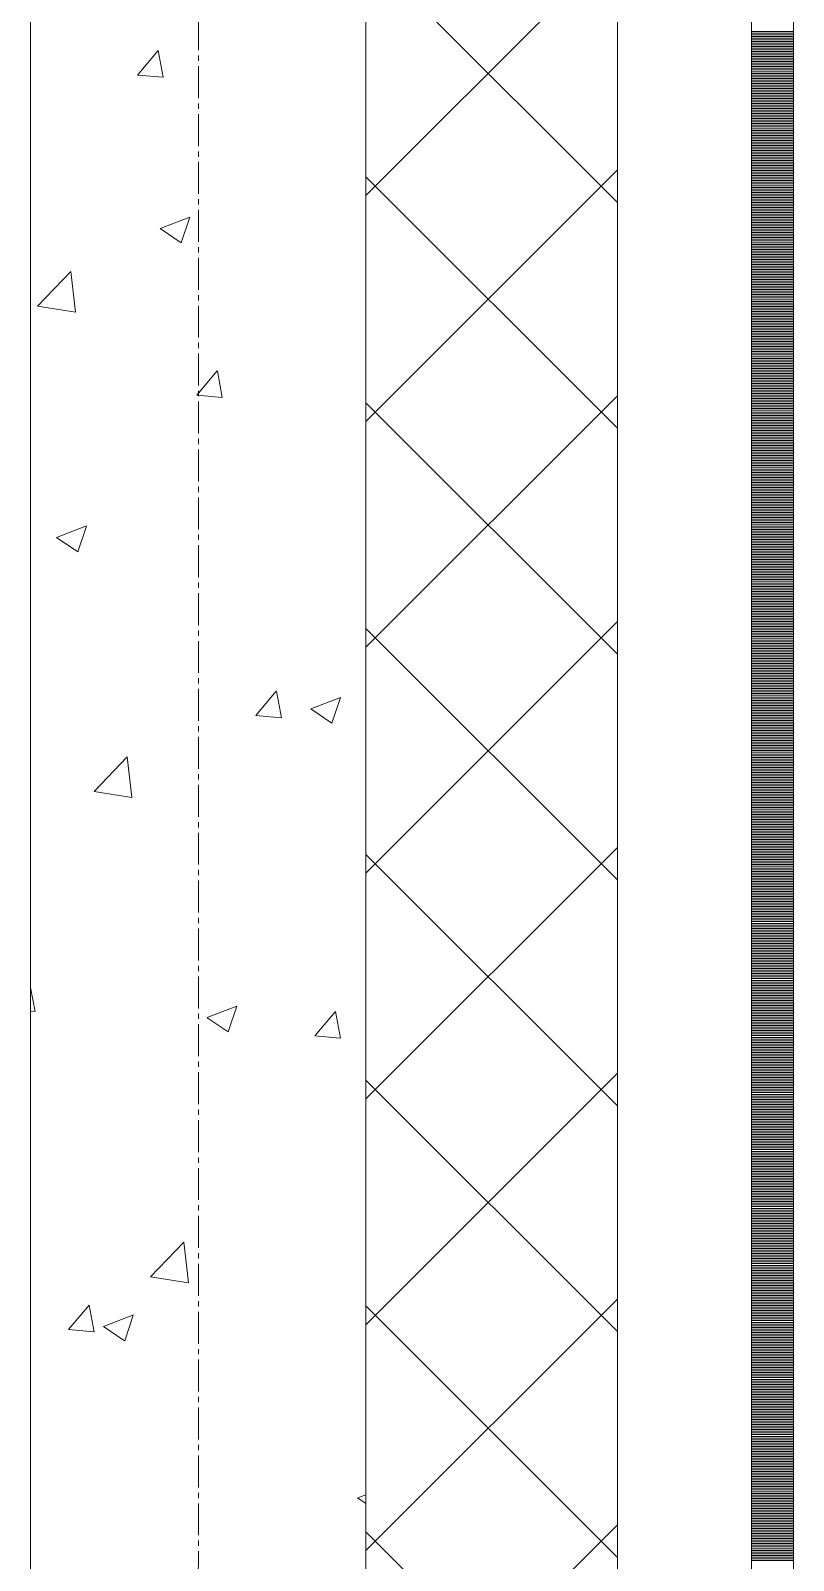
# Model space of a CAD drawing. Header units: millimetres. Extents: x -231292 to 573618, y -153144 to 564035.
# Drawn here: x 28883 to 29338, y -103895 to -102983 of the extents above; entities that cross this region are included whole.
import ezdxf

# ---------------------------------------------------------------- set-up
doc = ezdxf.new("R2010")
doc.units = ezdxf.units.MM
doc.linetypes.add('CENTER2', pattern=[28.575, 19.05, -3.175, 3.175, -3.175])
doc.layers.get('0').update_dxf_attribs({"color": 250})
for name, color, linetype, lineweight in [('АР_Стены ПЕНОблок', 250, 'Continuous', 20), ('АР_Тонкая', 250, 'Continuous', 5), ('АР_Утеплитель', 250, 'Continuous', 0), ('АР_Штриховка', 250, 'Continuous', 0), ('РД_Оси_100', 250, 'Continuous', 0)]:
    doc.layers.add(name, color=color, linetype=linetype, lineweight=lineweight)

# ---------------------------------------------------------------- blocks, each defined once
blk = doc.blocks.new('оси_рен')
at = {"layer": 'РД_Оси_100', "color": 251, "linetype": 'CENTER2', "true_color": 0x636466}
blk.add_line((1215752.916, 135558.25), (1215752.916, 223268.25), dxfattribs=at)

msp = doc.modelspace()

# ---------------------------------------------------------------- linework, layer by layer
at = {"layer": 'АР_Стены ПЕНОблок', "color": 18, "linetype": 'Continuous', "lineweight": 20, "true_color": 0x000000}
for p, q in [((28883.458, -100645.283), (28883.458, -110845.283)), ((29083.458, -110845.283), (29083.458, -100645.283))]:
    msp.add_line(p, q, dxfattribs=at)
at = {"layer": 'АР_Тонкая', "color": 18, "linetype": 'Continuous', "lineweight": 5, "true_color": 0x000000}
for p, q in [((29233.458, -100645.283), (29233.458, -110845.283)), ((29313.458, -110845.283), (29313.458, -100645.283)), ((29313.458, -100645.283), (29313.458, -110845.283)), ((29338.458, -110845.283), (29338.458, -100645.283))]:
    msp.add_line(p, q, dxfattribs=at)
at = {"layer": 'АР_Утеплитель', "color": 18, "linetype": 'Continuous', "lineweight": 0, "true_color": 0x000000}
for p, q in [((29083.458, -100645.283), (29083.458, -110845.283)), ((29233.458, -110845.283), (29233.458, -100645.283))]:
    msp.add_line(p, q, dxfattribs=at)
at = {"layer": 'АР_Штриховка', "color": 18, "linetype": 'Continuous', "lineweight": 0, "true_color": 0x000000}
for p, q in [((29083.458, -103081.169), (29233.458, -102931.169)), ((29233.458, -103085.312), (29083.458, -102935.312)), ((29313.458, -102983.283), (29338.458, -102983.283)), ((29313.458, -102984.283), (29338.458, -102984.283)), ((29313.458, -102985.283), (29338.458, -102985.283)), ((29313.458, -102986.283), (29338.458, -102986.283)), ((29313.458, -102987.283), (29338.458, -102987.283)), ((29313.458, -102988.283), (29338.458, -102988.283)), ((29313.458, -102989.283), (29338.458, -102989.283)), ((29313.458, -102990.283), (29338.458, -102990.283)), ((29313.458, -102991.283), (29338.458, -102991.283)), ((29313.458, -102992.283), (29338.458, -102992.283)), ((29313.458, -102993.283), (29338.458, -102993.283)), ((28947.294, -103009.27), (28959.539, -102994.677)), ((28962.56, -103010.584), (28959.623, -102994.663)), ((29313.458, -102994.283), (29338.458, -102994.283)), ((29313.458, -102995.283), (29338.458, -102995.283)), ((29313.458, -102996.283), (29338.458, -102996.283)), ((29313.458, -102997.283), (29338.458, -102997.283)), ((29313.458, -102998.283), (29338.458, -102998.283)), ((29313.458, -102999.283), (29338.458, -102999.283)), ((29313.458, -103000.283), (29338.458, -103000.283)), ((29313.458, -103001.283), (29338.458, -103001.283)), ((29313.458, -103002.283), (29338.458, -103002.283)), ((28947.294, -103009.271), (28962.476, -103010.6)), ((29313.458, -103003.283), (29338.458, -103003.283)), ((29313.458, -103004.283), (29338.458, -103004.283)), ((29313.458, -103005.283), (29338.458, -103005.283)), ((29313.458, -103006.283), (29338.458, -103006.283)), ((29313.458, -103007.283), (29338.458, -103007.283)), ((29313.458, -103008.283), (29338.458, -103008.283)), ((29313.458, -103009.283), (29338.458, -103009.283)), ((29313.458, -103010.283), (29338.458, -103010.283)), ((29313.458, -103011.283), (29338.458, -103011.283)), ((29313.458, -103012.283), (29338.458, -103012.283)), ((29313.458, -103013.283), (29338.458, -103013.283)), ((29313.458, -103014.283), (29338.458, -103014.283)), ((29313.458, -103015.283), (29338.458, -103015.283)), ((29313.458, -103016.283), (29338.458, -103016.283)), ((29313.458, -103017.283), (29338.458, -103017.283)), ((29313.458, -103018.283), (29338.458, -103018.283)), ((29313.458, -103019.283), (29338.458, -103019.283)), ((29313.458, -103020.283), (29338.458, -103020.283)), ((29313.458, -103021.283), (29338.458, -103021.283)), ((29313.458, -103022.283), (29338.458, -103022.283)), ((29313.458, -103023.283), (29338.458, -103023.283)), ((29313.458, -103024.283), (29338.458, -103024.283)), ((29313.458, -103025.283), (29338.458, -103025.283)), ((29313.458, -103026.283), (29338.458, -103026.283)), ((29313.458, -103027.283), (29338.458, -103027.283)), ((29313.458, -103028.283), (29338.458, -103028.283)), ((29313.458, -103029.283), (29338.458, -103029.283)), ((29313.458, -103030.283), (29338.458, -103030.283)), ((29313.458, -103031.283), (29338.458, -103031.283)), ((29313.458, -103032.283), (29338.458, -103032.283)), ((29313.458, -103033.283), (29338.458, -103033.283)), ((29313.458, -103034.283), (29338.458, -103034.283)), ((29313.458, -103035.283), (29338.458, -103035.283)), ((29313.458, -103036.283), (29338.458, -103036.283)), ((29313.458, -103037.283), (29338.458, -103037.283)), ((29313.458, -103038.283), (29338.458, -103038.283)), ((29313.458, -103039.283), (29338.458, -103039.283)), ((29313.458, -103040.283), (29338.458, -103040.283)), ((29313.458, -103041.283), (29338.458, -103041.283)), ((29313.458, -103042.283), (29338.458, -103042.283)), ((29313.458, -103043.283), (29338.458, -103043.283)), ((29313.458, -103044.283), (29338.458, -103044.283)), ((29313.458, -103045.283), (29338.458, -103045.283)), ((29313.458, -103046.283), (29338.458, -103046.283)), ((29313.458, -103047.283), (29338.458, -103047.283)), ((29313.458, -103048.283), (29338.458, -103048.283)), ((29313.458, -103049.283), (29338.458, -103049.283)), ((29313.458, -103050.283), (29338.458, -103050.283)), ((29313.458, -103051.283), (29338.458, -103051.283)), ((29313.458, -103052.283), (29338.458, -103052.283)), ((29313.458, -103053.283), (29338.458, -103053.283)), ((29313.458, -103054.283), (29338.458, -103054.283)), ((29313.458, -103055.283), (29338.458, -103055.283)), ((29313.458, -103056.283), (29338.458, -103056.283)), ((29313.458, -103057.283), (29338.458, -103057.283)), ((29083.458, -103215.873), (29233.458, -103065.873)), ((29313.458, -103058.283), (29338.458, -103058.283)), ((29313.458, -103059.283), (29338.458, -103059.283)), ((29313.458, -103060.283), (29338.458, -103060.283)), ((29313.458, -103061.283), (29338.458, -103061.283)), ((29313.458, -103062.283), (29338.458, -103062.283)), ((29313.458, -103063.283), (29338.458, -103063.283)), ((29313.458, -103064.283), (29338.458, -103064.283)), ((29313.458, -103065.283), (29338.458, -103065.283)), ((29313.458, -103066.283), (29338.458, -103066.283)), ((29233.458, -103220.016), (29083.458, -103070.016)), ((29313.458, -103067.283), (29338.458, -103067.283)), ((29313.458, -103068.283), (29338.458, -103068.283)), ((29313.458, -103069.283), (29338.458, -103069.283)), ((29313.458, -103070.283), (29338.458, -103070.283)), ((29313.458, -103071.283), (29338.458, -103071.283)), ((29313.458, -103072.283), (29338.458, -103072.283)), ((29313.458, -103073.283), (29338.458, -103073.283)), ((29313.458, -103074.283), (29338.458, -103074.283)), ((29313.458, -103075.283), (29338.458, -103075.283)), ((29313.458, -103076.283), (29338.458, -103076.283)), ((29313.458, -103077.283), (29338.458, -103077.283)), ((29313.458, -103078.283), (29338.458, -103078.283)), ((29313.458, -103079.283), (29338.458, -103079.283)), ((29313.458, -103080.283), (29338.458, -103080.283)), ((29313.458, -103081.283), (29338.458, -103081.283)), ((29313.458, -103082.283), (29338.458, -103082.283)), ((29313.458, -103083.283), (29338.458, -103083.283)), ((29313.458, -103084.283), (29338.458, -103084.283)), ((28960.747, -103100.876), (28978.531, -103094.049)), ((28973.365, -103109.447), (28978.515, -103094.098)), ((29313.458, -103085.283), (29338.458, -103085.283)), ((29313.458, -103086.283), (29338.458, -103086.283)), ((29313.458, -103087.283), (29338.458, -103087.283)), ((29313.458, -103088.283), (29338.458, -103088.283)), ((29313.458, -103089.283), (29338.458, -103089.283)), ((29313.458, -103090.283), (29338.458, -103090.283)), ((29313.458, -103091.283), (29338.458, -103091.283)), ((29313.458, -103092.283), (29338.458, -103092.283)), ((29313.458, -103093.283), (29338.458, -103093.283)), ((28960.726, -103100.923), (28973.36, -103109.445)), ((29313.458, -103094.283), (29338.458, -103094.283)), ((29313.458, -103095.283), (29338.458, -103095.283)), ((29313.458, -103096.283), (29338.458, -103096.283)), ((29313.458, -103097.283), (29338.458, -103097.283)), ((29313.458, -103098.283), (29338.458, -103098.283)), ((29313.458, -103099.283), (29338.458, -103099.283)), ((29313.458, -103100.283), (29338.458, -103100.283)), ((29313.458, -103101.283), (29338.458, -103101.283)), ((29313.458, -103102.283), (29338.458, -103102.283)), ((29313.458, -103103.283), (29338.458, -103103.283)), ((29313.458, -103104.283), (29338.458, -103104.283)), ((29313.458, -103105.283), (29338.458, -103105.283)), ((29313.458, -103106.283), (29338.458, -103106.283)), ((29313.458, -103107.283), (29338.458, -103107.283)), ((29313.458, -103108.283), (29338.458, -103108.283)), ((29313.458, -103109.283), (29338.458, -103109.283)), ((29313.458, -103110.283), (29338.458, -103110.283)), ((29313.458, -103111.283), (29338.458, -103111.283)), ((29313.458, -103112.283), (29338.458, -103112.283)), ((29313.458, -103113.283), (29338.458, -103113.283)), ((29313.458, -103114.283), (29338.458, -103114.283)), ((29313.458, -103115.283), (29338.458, -103115.283)), ((29313.458, -103116.283), (29338.458, -103116.283)), ((29313.458, -103117.283), (29338.458, -103117.283)), ((29313.458, -103118.283), (29338.458, -103118.283)), ((29313.458, -103119.283), (29338.458, -103119.283)), ((29313.458, -103120.283), (29338.458, -103120.283)), ((29313.458, -103121.283), (29338.458, -103121.283)), ((28887.637, -103147.167), (28907.42, -103126.548)), ((28910.25, -103150.668), (28907.444, -103126.545)), ((29313.458, -103122.283), (29338.458, -103122.283)), ((29313.458, -103123.283), (29338.458, -103123.283)), ((29313.458, -103124.283), (29338.458, -103124.283)), ((29313.458, -103125.283), (29338.458, -103125.283)), ((29313.458, -103126.283), (29338.458, -103126.283)), ((29313.458, -103127.283), (29338.458, -103127.283)), ((29313.458, -103128.283), (29338.458, -103128.283)), ((29313.458, -103129.283), (29338.458, -103129.283)), ((29313.458, -103130.283), (29338.458, -103130.283)), ((29313.458, -103131.283), (29338.458, -103131.283)), ((29313.458, -103132.283), (29338.458, -103132.283)), ((29313.458, -103133.283), (29338.458, -103133.283)), ((29313.458, -103134.283), (29338.458, -103134.283)), ((29313.458, -103135.283), (29338.458, -103135.283)), ((29313.458, -103136.283), (29338.458, -103136.283)), ((29313.458, -103137.283), (29338.458, -103137.283)), ((29313.458, -103138.283), (29338.458, -103138.283)), ((29313.458, -103139.283), (29338.458, -103139.283)), ((28887.654, -103147.204), (28910.244, -103150.707)), ((29313.458, -103140.283), (29338.458, -103140.283)), ((29313.458, -103141.283), (29338.458, -103141.283)), ((29313.458, -103142.283), (29338.458, -103142.283)), ((29313.458, -103143.283), (29338.458, -103143.283)), ((29313.458, -103144.283), (29338.458, -103144.283)), ((29313.458, -103145.283), (29338.458, -103145.283)), ((29313.458, -103146.283), (29338.458, -103146.283)), ((29313.458, -103147.283), (29338.458, -103147.283)), ((29313.458, -103148.283), (29338.458, -103148.283)), ((29313.458, -103149.283), (29338.458, -103149.283)), ((29313.458, -103150.283), (29338.458, -103150.283)), ((29313.458, -103151.283), (29338.458, -103151.283)), ((29313.458, -103152.283), (29338.458, -103152.283)), ((29313.458, -103153.283), (29338.458, -103153.283)), ((29313.458, -103154.283), (29338.458, -103154.283)), ((29313.458, -103155.283), (29338.458, -103155.283)), ((29313.458, -103156.283), (29338.458, -103156.283)), ((29313.458, -103157.283), (29338.458, -103157.283)), ((29313.458, -103158.283), (29338.458, -103158.283)), ((29313.458, -103159.283), (29338.458, -103159.283)), ((29313.458, -103160.283), (29338.458, -103160.283)), ((29313.458, -103161.283), (29338.458, -103161.283)), ((29313.458, -103162.283), (29338.458, -103162.283)), ((29313.458, -103163.283), (29338.458, -103163.283)), ((29313.458, -103164.283), (29338.458, -103164.283)), ((29313.458, -103165.283), (29338.458, -103165.283)), ((29313.458, -103166.283), (29338.458, -103166.283)), ((29313.458, -103167.283), (29338.458, -103167.283)), ((29313.458, -103168.283), (29338.458, -103168.283)), ((29313.458, -103169.283), (29338.458, -103169.283)), ((29313.458, -103170.283), (29338.458, -103170.283)), ((29313.458, -103171.283), (29338.458, -103171.283)), ((29313.458, -103172.283), (29338.458, -103172.283)), ((29313.458, -103173.283), (29338.458, -103173.283)), ((29313.458, -103174.283), (29338.458, -103174.283)), ((29313.458, -103175.283), (29338.458, -103175.283)), ((29313.458, -103176.283), (29338.458, -103176.283)), ((29313.458, -103177.283), (29338.458, -103177.283)), ((29313.458, -103178.283), (29338.458, -103178.283)), ((29313.458, -103179.283), (29338.458, -103179.283)), ((29313.458, -103180.283), (29338.458, -103180.283)), ((29313.458, -103181.283), (29338.458, -103181.283)), ((29313.458, -103182.283), (29338.458, -103182.283)), ((29313.458, -103183.283), (29338.458, -103183.283)), ((29313.458, -103184.283), (29338.458, -103184.283)), ((29313.458, -103185.283), (29338.458, -103185.283)), ((28982.537, -103200.327), (28994.782, -103185.734)), ((28997.803, -103201.641), (28994.866, -103185.719)), ((29313.458, -103186.283), (29338.458, -103186.283)), ((29313.458, -103187.283), (29338.458, -103187.283)), ((29313.458, -103188.283), (29338.458, -103188.283)), ((29313.458, -103189.283), (29338.458, -103189.283)), ((29313.458, -103190.283), (29338.458, -103190.283)), ((29313.458, -103191.283), (29338.458, -103191.283)), ((29313.458, -103192.283), (29338.458, -103192.283)), ((29313.458, -103193.283), (29338.458, -103193.283)), ((29313.458, -103194.283), (29338.458, -103194.283)), ((28982.537, -103200.328), (28997.719, -103201.656)), ((29083.458, -103350.576), (29233.458, -103200.576)), ((29313.458, -103195.283), (29338.458, -103195.283)), ((29313.458, -103196.283), (29338.458, -103196.283)), ((29313.458, -103197.283), (29338.458, -103197.283)), ((29313.458, -103198.283), (29338.458, -103198.283)), ((29313.458, -103199.283), (29338.458, -103199.283)), ((29313.458, -103200.283), (29338.458, -103200.283)), ((29313.458, -103201.283), (29338.458, -103201.283)), ((29313.458, -103202.283), (29338.458, -103202.283)), ((29313.458, -103203.283), (29338.458, -103203.283)), ((29233.458, -103354.72), (29083.458, -103204.72)), ((29313.458, -103204.283), (29338.458, -103204.283)), ((29313.458, -103205.283), (29338.458, -103205.283)), ((29313.458, -103206.283), (29338.458, -103206.283)), ((29313.458, -103207.283), (29338.458, -103207.283)), ((29313.458, -103208.283), (29338.458, -103208.283)), ((29313.458, -103209.283), (29338.458, -103209.283)), ((29313.458, -103210.283), (29338.458, -103210.283)), ((29313.458, -103211.283), (29338.458, -103211.283)), ((29313.458, -103212.283), (29338.458, -103212.283)), ((29313.458, -103213.283), (29338.458, -103213.283)), ((29313.458, -103214.283), (29338.458, -103214.283)), ((29313.458, -103215.283), (29338.458, -103215.283)), ((29313.458, -103216.283), (29338.458, -103216.283)), ((29313.458, -103217.283), (29338.458, -103217.283)), ((29313.458, -103218.283), (29338.458, -103218.283)), ((29313.458, -103219.283), (29338.458, -103219.283)), ((29313.458, -103220.283), (29338.458, -103220.283)), ((29313.458, -103221.283), (29338.458, -103221.283)), ((29313.458, -103222.283), (29338.458, -103222.283)), ((29313.458, -103223.283), (29338.458, -103223.283)), ((29313.458, -103224.283), (29338.458, -103224.283)), ((29313.458, -103225.283), (29338.458, -103225.283)), ((29313.458, -103226.283), (29338.458, -103226.283)), ((29313.458, -103227.283), (29338.458, -103227.283)), ((29313.458, -103228.283), (29338.458, -103228.283)), ((29313.458, -103229.283), (29338.458, -103229.283)), ((29313.458, -103230.283), (29338.458, -103230.283)), ((29313.458, -103231.283), (29338.458, -103231.283)), ((29313.458, -103232.283), (29338.458, -103232.283)), ((29313.458, -103233.283), (29338.458, -103233.283)), ((29313.458, -103234.283), (29338.458, -103234.283)), ((29313.458, -103235.283), (29338.458, -103235.283)), ((29313.458, -103236.283), (29338.458, -103236.283)), ((29313.458, -103237.283), (29338.458, -103237.283)), ((29313.458, -103238.283), (29338.458, -103238.283)), ((29313.458, -103239.283), (29338.458, -103239.283)), ((29313.458, -103240.283), (29338.458, -103240.283)), ((29313.458, -103241.283), (29338.458, -103241.283)), ((29313.458, -103242.283), (29338.458, -103242.283)), ((29313.458, -103243.283), (29338.458, -103243.283)), ((29313.458, -103244.283), (29338.458, -103244.283)), ((29313.458, -103245.283), (29338.458, -103245.283)), ((29313.458, -103246.283), (29338.458, -103246.283)), ((29313.458, -103247.283), (29338.458, -103247.283)), ((29313.458, -103248.283), (29338.458, -103248.283)), ((29313.458, -103249.283), (29338.458, -103249.283)), ((29313.458, -103250.283), (29338.458, -103250.283)), ((29313.458, -103251.283), (29338.458, -103251.283)), ((29313.458, -103252.283), (29338.458, -103252.283)), ((29313.458, -103253.283), (29338.458, -103253.283)), ((29313.458, -103254.283), (29338.458, -103254.283)), ((29313.458, -103255.283), (29338.458, -103255.283)), ((29313.458, -103256.283), (29338.458, -103256.283)), ((29313.458, -103257.283), (29338.458, -103257.283)), ((29313.458, -103258.283), (29338.458, -103258.283)), ((29313.458, -103259.283), (29338.458, -103259.283)), ((29313.458, -103260.283), (29338.458, -103260.283)), ((29313.458, -103261.283), (29338.458, -103261.283)), ((29313.458, -103262.283), (29338.458, -103262.283)), ((29313.458, -103263.283), (29338.458, -103263.283)), ((29313.458, -103264.283), (29338.458, -103264.283)), ((29313.458, -103265.283), (29338.458, -103265.283)), ((29313.458, -103266.283), (29338.458, -103266.283)), ((29313.458, -103267.283), (29338.458, -103267.283)), ((29313.458, -103268.283), (29338.458, -103268.283)), ((29313.458, -103269.283), (29338.458, -103269.283)), ((29313.458, -103270.283), (29338.458, -103270.283)), ((29313.458, -103271.283), (29338.458, -103271.283)), ((29313.458, -103272.283), (29338.458, -103272.283)), ((29313.458, -103273.283), (29338.458, -103273.283)), ((29313.458, -103274.283), (29338.458, -103274.283)), ((29313.458, -103275.283), (29338.458, -103275.283)), ((29313.458, -103276.283), (29338.458, -103276.283)), ((28898.924, -103285.111), (28911.558, -103293.633)), ((28898.945, -103285.064), (28916.729, -103278.237)), ((28911.563, -103293.635), (28916.713, -103278.286)), ((29313.458, -103277.283), (29338.458, -103277.283)), ((29313.458, -103278.283), (29338.458, -103278.283)), ((29313.458, -103279.283), (29338.458, -103279.283)), ((29313.458, -103280.283), (29338.458, -103280.283)), ((29313.458, -103281.283), (29338.458, -103281.283)), ((29313.458, -103282.283), (29338.458, -103282.283)), ((29313.458, -103283.283), (29338.458, -103283.283)), ((29313.458, -103284.283), (29338.458, -103284.283)), ((29313.458, -103285.283), (29338.458, -103285.283)), ((29313.458, -103286.283), (29338.458, -103286.283)), ((29313.458, -103287.283), (29338.458, -103287.283)), ((29313.458, -103288.283), (29338.458, -103288.283)), ((29313.458, -103289.283), (29338.458, -103289.283)), ((29313.458, -103290.283), (29338.458, -103290.283)), ((29313.458, -103291.283), (29338.458, -103291.283)), ((29313.458, -103292.283), (29338.458, -103292.283)), ((29313.458, -103293.283), (29338.458, -103293.283)), ((29313.458, -103294.283), (29338.458, -103294.283)), ((29313.458, -103295.283), (29338.458, -103295.283)), ((29313.458, -103296.283), (29338.458, -103296.283)), ((29313.458, -103297.283), (29338.458, -103297.283)), ((29313.458, -103298.283), (29338.458, -103298.283)), ((29313.458, -103299.283), (29338.458, -103299.283)), ((29313.458, -103300.283), (29338.458, -103300.283)), ((29313.458, -103301.283), (29338.458, -103301.283)), ((29313.458, -103302.283), (29338.458, -103302.283)), ((29313.458, -103303.283), (29338.458, -103303.283)), ((29313.458, -103304.283), (29338.458, -103304.283)), ((29313.458, -103305.283), (29338.458, -103305.283)), ((29313.458, -103306.283), (29338.458, -103306.283)), ((29313.458, -103307.283), (29338.458, -103307.283)), ((29313.458, -103308.283), (29338.458, -103308.283)), ((29313.458, -103309.283), (29338.458, -103309.283)), ((29313.458, -103310.283), (29338.458, -103310.283)), ((29313.458, -103311.283), (29338.458, -103311.283)), ((29313.458, -103312.283), (29338.458, -103312.283)), ((29313.458, -103313.283), (29338.458, -103313.283)), ((29313.458, -103314.283), (29338.458, -103314.283)), ((29313.458, -103315.283), (29338.458, -103315.283)), ((29313.458, -103316.283), (29338.458, -103316.283)), ((29313.458, -103317.283), (29338.458, -103317.283)), ((29313.458, -103318.283), (29338.458, -103318.283)), ((29313.458, -103319.283), (29338.458, -103319.283)), ((29313.458, -103320.283), (29338.458, -103320.283)), ((29313.458, -103321.283), (29338.458, -103321.283)), ((29313.458, -103322.283), (29338.458, -103322.283)), ((29313.458, -103323.283), (29338.458, -103323.283)), ((29313.458, -103324.283), (29338.458, -103324.283)), ((29313.458, -103325.283), (29338.458, -103325.283)), ((29313.458, -103326.283), (29338.458, -103326.283)), ((29313.458, -103327.283), (29338.458, -103327.283)), ((29313.458, -103328.283), (29338.458, -103328.283)), ((29313.458, -103329.283), (29338.458, -103329.283)), ((29313.458, -103330.283), (29338.458, -103330.283)), ((29313.458, -103331.283), (29338.458, -103331.283)), ((29083.458, -103485.28), (29233.458, -103335.28)), ((29233.458, -103489.424), (29083.458, -103339.424)), ((29313.458, -103332.283), (29338.458, -103332.283)), ((29313.458, -103333.283), (29338.458, -103333.283)), ((29313.458, -103334.283), (29338.458, -103334.283)), ((29313.458, -103335.283), (29338.458, -103335.283)), ((29313.458, -103336.283), (29338.458, -103336.283)), ((29313.458, -103337.283), (29338.458, -103337.283)), ((29313.458, -103338.283), (29338.458, -103338.283)), ((29313.458, -103339.283), (29338.458, -103339.283)), ((29313.458, -103340.283), (29338.458, -103340.283)), ((29313.458, -103341.283), (29338.458, -103341.283)), ((29313.458, -103342.283), (29338.458, -103342.283)), ((29313.458, -103343.283), (29338.458, -103343.283)), ((29313.458, -103344.283), (29338.458, -103344.283)), ((29313.458, -103345.283), (29338.458, -103345.283)), ((29313.458, -103346.283), (29338.458, -103346.283)), ((29313.458, -103347.283), (29338.458, -103347.283)), ((29313.458, -103348.283), (29338.458, -103348.283)), ((29313.458, -103349.283), (29338.458, -103349.283)), ((29313.458, -103350.283), (29338.458, -103350.283)), ((29313.458, -103351.283), (29338.458, -103351.283)), ((29313.458, -103352.283), (29338.458, -103352.283)), ((29313.458, -103353.283), (29338.458, -103353.283)), ((29313.458, -103354.283), (29338.458, -103354.283)), ((29313.458, -103355.283), (29338.458, -103355.283)), ((29313.458, -103356.283), (29338.458, -103356.283)), ((29313.458, -103357.283), (29338.458, -103357.283)), ((29313.458, -103358.283), (29338.458, -103358.283)), ((29313.458, -103359.283), (29338.458, -103359.283)), ((29313.458, -103360.283), (29338.458, -103360.283)), ((29313.458, -103361.283), (29338.458, -103361.283)), ((29313.458, -103362.283), (29338.458, -103362.283)), ((29313.458, -103363.283), (29338.458, -103363.283)), ((29313.458, -103364.283), (29338.458, -103364.283)), ((29313.458, -103365.283), (29338.458, -103365.283)), ((29313.458, -103366.283), (29338.458, -103366.283)), ((29313.458, -103367.283), (29338.458, -103367.283)), ((29017.781, -103391.384), (29030.026, -103376.79)), ((29033.046, -103392.698), (29030.109, -103376.776)), ((29313.458, -103368.283), (29338.458, -103368.283)), ((29313.458, -103369.283), (29338.458, -103369.283)), ((29313.458, -103370.283), (29338.458, -103370.283)), ((29313.458, -103371.283), (29338.458, -103371.283)), ((29313.458, -103372.283), (29338.458, -103372.283)), ((29313.458, -103373.283), (29338.458, -103373.283)), ((29313.458, -103374.283), (29338.458, -103374.283)), ((29313.458, -103375.283), (29338.458, -103375.283)), ((29313.458, -103376.283), (29338.458, -103376.283)), ((29050.559, -103387.329), (29068.344, -103380.503)), ((29063.177, -103395.9), (29068.327, -103380.551)), ((29313.458, -103377.283), (29338.458, -103377.283)), ((29313.458, -103378.283), (29338.458, -103378.283)), ((29313.458, -103379.283), (29338.458, -103379.283)), ((29313.458, -103380.283), (29338.458, -103380.283)), ((29313.458, -103381.283), (29338.458, -103381.283)), ((29313.458, -103382.283), (29338.458, -103382.283)), ((29313.458, -103383.283), (29338.458, -103383.283)), ((29313.458, -103384.283), (29338.458, -103384.283)), ((29313.458, -103385.283), (29338.458, -103385.283)), ((29017.781, -103391.385), (29032.963, -103392.713)), ((29050.538, -103387.376), (29063.172, -103395.898)), ((29313.458, -103386.283), (29338.458, -103386.283)), ((29313.458, -103387.283), (29338.458, -103387.283)), ((29313.458, -103388.283), (29338.458, -103388.283)), ((29313.458, -103389.283), (29338.458, -103389.283)), ((29313.458, -103390.283), (29338.458, -103390.283)), ((29313.458, -103391.283), (29338.458, -103391.283)), ((29313.458, -103392.283), (29338.458, -103392.283)), ((29313.458, -103393.283), (29338.458, -103393.283)), ((29313.458, -103394.283), (29338.458, -103394.283)), ((29313.458, -103395.283), (29338.458, -103395.283)), ((29313.458, -103396.283), (29338.458, -103396.283)), ((29313.458, -103397.283), (29338.458, -103397.283)), ((29313.458, -103398.283), (29338.458, -103398.283)), ((29313.458, -103399.283), (29338.458, -103399.283)), ((29313.458, -103400.283), (29338.458, -103400.283)), ((29313.458, -103401.283), (29338.458, -103401.283)), ((29313.458, -103402.283), (29338.458, -103402.283)), ((29313.458, -103403.283), (29338.458, -103403.283)), ((29313.458, -103404.283), (29338.458, -103404.283)), ((29313.458, -103405.283), (29338.458, -103405.283)), ((29313.458, -103406.283), (29338.458, -103406.283)), ((29313.458, -103407.283), (29338.458, -103407.283)), ((29313.458, -103408.283), (29338.458, -103408.283)), ((29313.458, -103409.283), (29338.458, -103409.283)), ((29313.458, -103410.283), (29338.458, -103410.283)), ((29313.458, -103411.283), (29338.458, -103411.283)), ((29313.458, -103412.283), (29338.458, -103412.283)), ((29313.458, -103413.283), (29338.458, -103413.283)), ((28921.311, -103436.635), (28941.095, -103416.016)), ((28943.925, -103440.136), (28941.119, -103416.014)), ((29313.458, -103414.283), (29338.458, -103414.283)), ((29313.458, -103415.283), (29338.458, -103415.283)), ((29313.458, -103416.283), (29338.458, -103416.283)), ((29313.458, -103417.283), (29338.458, -103417.283)), ((29313.458, -103418.283), (29338.458, -103418.283)), ((29313.458, -103419.283), (29338.458, -103419.283)), ((29313.458, -103420.283), (29338.458, -103420.283)), ((29313.458, -103421.283), (29338.458, -103421.283)), ((29313.458, -103422.283), (29338.458, -103422.283)), ((29313.458, -103423.283), (29338.458, -103423.283)), ((29313.458, -103424.283), (29338.458, -103424.283)), ((29313.458, -103425.283), (29338.458, -103425.283)), ((29313.458, -103426.283), (29338.458, -103426.283)), ((29313.458, -103427.283), (29338.458, -103427.283)), ((29313.458, -103428.283), (29338.458, -103428.283)), ((29313.458, -103429.283), (29338.458, -103429.283)), ((29313.458, -103430.283), (29338.458, -103430.283)), ((29313.458, -103431.283), (29338.458, -103431.283)), ((28921.329, -103436.672), (28943.919, -103440.175)), ((29313.458, -103432.283), (29338.458, -103432.283)), ((29313.458, -103433.283), (29338.458, -103433.283)), ((29313.458, -103434.283), (29338.458, -103434.283)), ((29313.458, -103435.283), (29338.458, -103435.283)), ((29313.458, -103436.283), (29338.458, -103436.283)), ((29313.458, -103437.283), (29338.458, -103437.283)), ((29313.458, -103438.283), (29338.458, -103438.283)), ((29313.458, -103439.283), (29338.458, -103439.283)), ((29313.458, -103440.283), (29338.458, -103440.283)), ((29313.458, -103441.283), (29338.458, -103441.283)), ((29313.458, -103442.283), (29338.458, -103442.283)), ((29313.458, -103443.283), (29338.458, -103443.283)), ((29313.458, -103444.283), (29338.458, -103444.283)), ((29313.458, -103445.283), (29338.458, -103445.283)), ((29313.458, -103446.283), (29338.458, -103446.283)), ((29313.458, -103447.283), (29338.458, -103447.283)), ((29313.458, -103448.283), (29338.458, -103448.283)), ((29313.458, -103449.283), (29338.458, -103449.283)), ((29313.458, -103450.283), (29338.458, -103450.283)), ((29313.458, -103451.283), (29338.458, -103451.283)), ((29313.458, -103452.283), (29338.458, -103452.283)), ((29313.458, -103453.283), (29338.458, -103453.283)), ((29313.458, -103454.283), (29338.458, -103454.283)), ((29313.458, -103455.283), (29338.458, -103455.283)), ((29313.458, -103456.283), (29338.458, -103456.283)), ((29313.458, -103457.283), (29338.458, -103457.283)), ((29313.458, -103458.283), (29338.458, -103458.283)), ((29313.458, -103459.283), (29338.458, -103459.283)), ((29313.458, -103460.283), (29338.458, -103460.283)), ((29313.458, -103461.283), (29338.458, -103461.283)), ((29313.458, -103462.283), (29338.458, -103462.283)), ((29313.458, -103463.283), (29338.458, -103463.283)), ((29313.458, -103464.283), (29338.458, -103464.283)), ((29313.458, -103465.283), (29338.458, -103465.283)), ((29313.458, -103466.283), (29338.458, -103466.283)), ((29313.458, -103467.283), (29338.458, -103467.283)), ((29313.458, -103468.283), (29338.458, -103468.283)), ((29083.458, -103619.984), (29233.458, -103469.984)), ((29233.458, -103624.128), (29083.458, -103474.128)), ((29313.458, -103469.283), (29338.458, -103469.283)), ((29313.458, -103470.283), (29338.458, -103470.283)), ((29313.458, -103471.283), (29338.458, -103471.283)), ((29313.458, -103472.283), (29338.458, -103472.283)), ((29313.458, -103473.283), (29338.458, -103473.283)), ((29313.458, -103474.283), (29338.458, -103474.283)), ((29313.458, -103475.283), (29338.458, -103475.283)), ((29313.458, -103476.283), (29338.458, -103476.283)), ((29313.458, -103477.283), (29338.458, -103477.283)), ((29313.458, -103478.283), (29338.458, -103478.283)), ((29313.458, -103479.283), (29338.458, -103479.283)), ((29313.458, -103480.283), (29338.458, -103480.283)), ((29313.458, -103481.283), (29338.458, -103481.283)), ((29313.458, -103482.283), (29338.458, -103482.283)), ((29313.458, -103483.283), (29338.458, -103483.283)), ((29313.458, -103484.283), (29338.458, -103484.283)), ((29313.458, -103485.283), (29338.458, -103485.283)), ((29313.458, -103486.283), (29338.458, -103486.283)), ((29313.458, -103487.283), (29338.458, -103487.283)), ((29313.458, -103488.283), (29338.458, -103488.283)), ((29313.458, -103489.283), (29338.458, -103489.283)), ((29313.458, -103490.283), (29338.458, -103490.283)), ((29313.458, -103491.283), (29338.458, -103491.283)), ((29313.458, -103492.283), (29338.458, -103492.283)), ((29313.458, -103493.283), (29338.458, -103493.283)), ((29313.458, -103494.283), (29338.458, -103494.283)), ((29313.458, -103495.283), (29338.458, -103495.283)), ((29313.458, -103496.283), (29338.458, -103496.283)), ((29313.458, -103497.283), (29338.458, -103497.283)), ((29313.458, -103498.283), (29338.458, -103498.283)), ((29313.458, -103499.283), (29338.458, -103499.283)), ((29313.458, -103500.283), (29338.458, -103500.283)), ((29313.458, -103501.283), (29338.458, -103501.283)), ((29313.458, -103502.283), (29338.458, -103502.283)), ((29313.458, -103503.283), (29338.458, -103503.283)), ((29313.458, -103504.283), (29338.458, -103504.283)), ((29313.458, -103505.283), (29338.458, -103505.283)), ((29313.458, -103506.283), (29338.458, -103506.283)), ((29313.458, -103507.283), (29338.458, -103507.283)), ((29313.458, -103508.283), (29338.458, -103508.283)), ((29313.458, -103509.283), (29338.458, -103509.283)), ((29313.458, -103510.283), (29338.458, -103510.283)), ((29313.458, -103511.283), (29338.458, -103511.283)), ((29313.458, -103512.283), (29338.458, -103512.283)), ((29313.458, -103513.283), (29338.458, -103513.283)), ((29313.458, -103514.283), (29338.458, -103514.283)), ((29313.458, -103515.283), (29338.458, -103515.283)), ((29313.458, -103516.283), (29338.458, -103516.283)), ((29313.458, -103517.283), (29338.458, -103517.283)), ((29313.458, -103518.283), (29338.458, -103518.283)), ((29313.458, -103519.283), (29338.458, -103519.283)), ((29313.458, -103520.283), (29338.458, -103520.283)), ((29313.458, -103521.283), (29338.458, -103521.283)), ((29313.458, -103522.283), (29338.458, -103522.283)), ((29313.458, -103523.283), (29338.458, -103523.283)), ((29313.458, -103524.283), (29338.458, -103524.283)), ((29313.458, -103525.283), (29338.458, -103525.283)), ((29313.458, -103526.283), (29338.458, -103526.283)), ((29313.458, -103527.283), (29338.458, -103527.283)), ((29313.458, -103528.283), (29338.458, -103528.283)), ((29313.458, -103529.283), (29338.458, -103529.283)), ((29313.458, -103530.283), (29338.458, -103530.283)), ((29313.458, -103531.283), (29338.458, -103531.283)), ((29313.458, -103532.283), (29338.458, -103532.283)), ((29313.458, -103533.283), (29338.458, -103533.283)), ((29313.458, -103534.283), (29338.458, -103534.283)), ((29313.458, -103535.283), (29338.458, -103535.283)), ((29313.458, -103536.283), (29338.458, -103536.283)), ((29313.458, -103537.283), (29338.458, -103537.283)), ((29313.458, -103538.283), (29338.458, -103538.283)), ((29313.458, -103539.283), (29338.458, -103539.283)), ((29313.458, -103540.283), (29338.458, -103540.283)), ((29313.458, -103541.283), (29338.458, -103541.283)), ((29313.458, -103542.283), (29338.458, -103542.283)), ((29313.458, -103543.283), (29338.458, -103543.283)), ((29313.458, -103544.283), (29338.458, -103544.283)), ((29313.458, -103545.283), (29338.458, -103545.283)), ((29313.458, -103546.283), (29338.458, -103546.283)), ((29313.458, -103547.283), (29338.458, -103547.283)), ((29313.458, -103548.283), (29338.458, -103548.283)), ((29313.458, -103549.283), (29338.458, -103549.283)), ((29313.458, -103550.283), (29338.458, -103550.283)), ((28886.105, -103567.816), (28883.458, -103553.468)), ((29313.458, -103551.283), (29338.458, -103551.283)), ((29313.458, -103552.283), (29338.458, -103552.283)), ((29313.458, -103553.283), (29338.458, -103553.283)), ((29313.458, -103554.283), (29338.458, -103554.283)), ((29313.458, -103555.283), (29338.458, -103555.283)), ((29313.458, -103556.283), (29338.458, -103556.283)), ((29313.458, -103557.283), (29338.458, -103557.283)), ((29313.458, -103558.283), (29338.458, -103558.283)), ((29313.458, -103559.283), (29338.458, -103559.283)), ((28883.458, -103567.607), (28886.021, -103567.831)), ((28988.757, -103571.518), (29006.542, -103564.691)), ((29001.375, -103580.088), (29006.525, -103564.739)), ((29053.024, -103582.44), (29065.269, -103567.847)), ((29068.289, -103583.755), (29065.352, -103567.833)), ((29313.458, -103560.283), (29338.458, -103560.283)), ((29313.458, -103561.283), (29338.458, -103561.283)), ((29313.458, -103562.283), (29338.458, -103562.283)), ((29313.458, -103563.283), (29338.458, -103563.283)), ((29313.458, -103564.283), (29338.458, -103564.283)), ((29313.458, -103565.283), (29338.458, -103565.283)), ((29313.458, -103566.283), (29338.458, -103566.283)), ((29313.458, -103567.283), (29338.458, -103567.283)), ((29313.458, -103568.283), (29338.458, -103568.283)), ((28988.736, -103571.564), (29001.37, -103580.086)), ((29313.458, -103569.283), (29338.458, -103569.283)), ((29313.458, -103570.283), (29338.458, -103570.283)), ((29313.458, -103571.283), (29338.458, -103571.283)), ((29313.458, -103572.283), (29338.458, -103572.283)), ((29313.458, -103573.283), (29338.458, -103573.283)), ((29313.458, -103574.283), (29338.458, -103574.283)), ((29313.458, -103575.283), (29338.458, -103575.283)), ((29313.458, -103576.283), (29338.458, -103576.283)), ((29313.458, -103577.283), (29338.458, -103577.283)), ((29053.024, -103582.442), (29068.206, -103583.77)), ((29313.458, -103578.283), (29338.458, -103578.283)), ((29313.458, -103579.283), (29338.458, -103579.283)), ((29313.458, -103580.283), (29338.458, -103580.283)), ((29313.458, -103581.283), (29338.458, -103581.283)), ((29313.458, -103582.283), (29338.458, -103582.283)), ((29313.458, -103583.283), (29338.458, -103583.283)), ((29313.458, -103584.283), (29338.458, -103584.283)), ((29313.458, -103585.283), (29338.458, -103585.283)), ((29313.458, -103586.283), (29338.458, -103586.283)), ((29313.458, -103587.283), (29338.458, -103587.283)), ((29313.458, -103588.283), (29338.458, -103588.283)), ((29313.458, -103589.283), (29338.458, -103589.283)), ((29313.458, -103590.283), (29338.458, -103590.283)), ((29313.458, -103591.283), (29338.458, -103591.283)), ((29313.458, -103592.283), (29338.458, -103592.283)), ((29313.458, -103593.283), (29338.458, -103593.283)), ((29313.458, -103594.283), (29338.458, -103594.283)), ((29313.458, -103595.283), (29338.458, -103595.283)), ((29083.458, -103754.688), (29233.458, -103604.688)), ((29313.458, -103596.283), (29338.458, -103596.283)), ((29313.458, -103597.283), (29338.458, -103597.283)), ((29313.458, -103598.283), (29338.458, -103598.283)), ((29313.458, -103599.283), (29338.458, -103599.283)), ((29313.458, -103600.283), (29338.458, -103600.283)), ((29313.458, -103601.283), (29338.458, -103601.283)), ((29313.458, -103602.283), (29338.458, -103602.283)), ((29313.458, -103603.283), (29338.458, -103603.283)), ((29313.458, -103604.283), (29338.458, -103604.283)), ((29233.458, -103758.832), (29083.458, -103608.832)), ((29313.458, -103605.283), (29338.458, -103605.283)), ((29313.458, -103606.283), (29338.458, -103606.283)), ((29313.458, -103607.283), (29338.458, -103607.283)), ((29313.458, -103608.283), (29338.458, -103608.283)), ((29313.458, -103609.283), (29338.458, -103609.283)), ((29313.458, -103610.283), (29338.458, -103610.283)), ((29313.458, -103611.283), (29338.458, -103611.283)), ((29313.458, -103612.283), (29338.458, -103612.283)), ((29313.458, -103613.283), (29338.458, -103613.283)), ((29313.458, -103614.283), (29338.458, -103614.283)), ((29313.458, -103615.283), (29338.458, -103615.283)), ((29313.458, -103616.283), (29338.458, -103616.283)), ((29313.458, -103617.283), (29338.458, -103617.283)), ((29313.458, -103618.283), (29338.458, -103618.283)), ((29313.458, -103619.283), (29338.458, -103619.283)), ((29313.458, -103620.283), (29338.458, -103620.283)), ((29313.458, -103621.283), (29338.458, -103621.283)), ((29313.458, -103622.283), (29338.458, -103622.283)), ((29313.458, -103623.283), (29338.458, -103623.283)), ((29313.458, -103624.283), (29338.458, -103624.283)), ((29313.458, -103625.283), (29338.458, -103625.283)), ((29313.458, -103626.283), (29338.458, -103626.283)), ((29313.458, -103627.283), (29338.458, -103627.283)), ((29313.458, -103628.283), (29338.458, -103628.283)), ((29313.458, -103629.283), (29338.458, -103629.283)), ((29313.458, -103630.283), (29338.458, -103630.283)), ((29313.458, -103631.283), (29338.458, -103631.283)), ((29313.458, -103632.283), (29338.458, -103632.283)), ((29313.458, -103633.283), (29338.458, -103633.283)), ((29313.458, -103634.283), (29338.458, -103634.283)), ((29313.458, -103635.283), (29338.458, -103635.283)), ((29313.458, -103636.283), (29338.458, -103636.283)), ((29313.458, -103637.283), (29338.458, -103637.283)), ((29313.458, -103638.283), (29338.458, -103638.283)), ((29313.458, -103639.283), (29338.458, -103639.283)), ((29313.458, -103640.283), (29338.458, -103640.283)), ((29313.458, -103641.283), (29338.458, -103641.283)), ((29313.458, -103642.283), (29338.458, -103642.283)), ((29313.458, -103643.283), (29338.458, -103643.283)), ((29313.458, -103644.283), (29338.458, -103644.283)), ((29313.458, -103645.283), (29338.458, -103645.283)), ((29313.458, -103646.283), (29338.458, -103646.283)), ((29313.458, -103647.283), (29338.458, -103647.283)), ((29313.458, -103648.283), (29338.458, -103648.283)), ((29313.458, -103649.283), (29338.458, -103649.283)), ((29313.458, -103650.283), (29338.458, -103650.283)), ((29313.458, -103651.283), (29338.458, -103651.283)), ((29313.458, -103652.283), (29338.458, -103652.283)), ((29313.458, -103653.283), (29338.458, -103653.283)), ((29313.458, -103654.283), (29338.458, -103654.283)), ((29313.458, -103655.283), (29338.458, -103655.283)), ((29313.458, -103656.283), (29338.458, -103656.283)), ((29313.458, -103657.283), (29338.458, -103657.283)), ((29313.458, -103658.283), (29338.458, -103658.283)), ((29313.458, -103659.283), (29338.458, -103659.283)), ((29313.458, -103660.283), (29338.458, -103660.283)), ((29313.458, -103661.283), (29338.458, -103661.283)), ((29313.458, -103662.283), (29338.458, -103662.283)), ((29313.458, -103663.283), (29338.458, -103663.283)), ((29313.458, -103664.283), (29338.458, -103664.283)), ((29313.458, -103665.283), (29338.458, -103665.283)), ((29313.458, -103666.283), (29338.458, -103666.283)), ((29313.458, -103667.283), (29338.458, -103667.283)), ((29313.458, -103668.283), (29338.458, -103668.283)), ((29313.458, -103669.283), (29338.458, -103669.283)), ((29313.458, -103670.283), (29338.458, -103670.283)), ((29313.458, -103671.283), (29338.458, -103671.283)), ((29313.458, -103672.283), (29338.458, -103672.283)), ((29313.458, -103673.283), (29338.458, -103673.283)), ((29313.458, -103674.283), (29338.458, -103674.283)), ((29313.458, -103675.283), (29338.458, -103675.283)), ((29313.458, -103676.283), (29338.458, -103676.283)), ((29313.458, -103677.283), (29338.458, -103677.283)), ((29313.458, -103678.283), (29338.458, -103678.283)), ((29313.458, -103679.283), (29338.458, -103679.283)), ((29313.458, -103680.283), (29338.458, -103680.283)), ((29313.458, -103681.283), (29338.458, -103681.283)), ((29313.458, -103682.283), (29338.458, -103682.283)), ((29313.458, -103683.283), (29338.458, -103683.283)), ((29313.458, -103684.283), (29338.458, -103684.283)), ((29313.458, -103685.283), (29338.458, -103685.283)), ((29313.458, -103686.283), (29338.458, -103686.283)), ((29313.458, -103687.283), (29338.458, -103687.283)), ((29313.458, -103688.283), (29338.458, -103688.283)), ((29313.458, -103689.283), (29338.458, -103689.283)), ((29313.458, -103690.283), (29338.458, -103690.283)), ((29313.458, -103691.283), (29338.458, -103691.283)), ((29313.458, -103692.283), (29338.458, -103692.283)), ((29313.458, -103693.283), (29338.458, -103693.283)), ((29313.458, -103694.283), (29338.458, -103694.283)), ((29313.458, -103695.283), (29338.458, -103695.283)), ((29313.458, -103696.283), (29338.458, -103696.283)), ((28954.986, -103726.104), (28974.77, -103705.485)), ((28977.599, -103729.605), (28974.793, -103705.482)), ((29313.458, -103697.283), (29338.458, -103697.283)), ((29313.458, -103698.283), (29338.458, -103698.283)), ((29313.458, -103699.283), (29338.458, -103699.283)), ((29313.458, -103700.283), (29338.458, -103700.283)), ((29313.458, -103701.283), (29338.458, -103701.283)), ((29313.458, -103702.283), (29338.458, -103702.283)), ((29313.458, -103703.283), (29338.458, -103703.283)), ((29313.458, -103704.283), (29338.458, -103704.283)), ((29313.458, -103705.283), (29338.458, -103705.283)), ((29313.458, -103706.283), (29338.458, -103706.283)), ((29313.458, -103707.283), (29338.458, -103707.283)), ((29313.458, -103708.283), (29338.458, -103708.283)), ((29313.458, -103709.283), (29338.458, -103709.283)), ((29313.458, -103710.283), (29338.458, -103710.283)), ((29313.458, -103711.283), (29338.458, -103711.283)), ((29313.458, -103712.283), (29338.458, -103712.283)), ((29313.458, -103713.283), (29338.458, -103713.283)), ((29313.458, -103714.283), (29338.458, -103714.283)), ((29313.458, -103715.283), (29338.458, -103715.283)), ((29313.458, -103716.283), (29338.458, -103716.283)), ((29313.458, -103717.283), (29338.458, -103717.283)), ((29313.458, -103718.283), (29338.458, -103718.283)), ((29313.458, -103719.283), (29338.458, -103719.283)), ((29313.458, -103720.283), (29338.458, -103720.283)), ((29313.458, -103721.283), (29338.458, -103721.283)), ((29313.458, -103722.283), (29338.458, -103722.283)), ((29313.458, -103723.283), (29338.458, -103723.283)), ((28955.004, -103726.14), (28977.593, -103729.644)), ((29313.458, -103724.283), (29338.458, -103724.283)), ((29313.458, -103725.283), (29338.458, -103725.283)), ((29313.458, -103726.283), (29338.458, -103726.283)), ((29313.458, -103727.283), (29338.458, -103727.283)), ((29313.458, -103728.283), (29338.458, -103728.283)), ((29313.458, -103729.283), (29338.458, -103729.283)), ((29313.458, -103730.283), (29338.458, -103730.283)), ((29313.458, -103731.283), (29338.458, -103731.283)), ((29313.458, -103732.283), (29338.458, -103732.283)), ((29083.458, -103889.392), (29233.458, -103739.392)), ((29313.458, -103733.283), (29338.458, -103733.283)), ((29313.458, -103734.283), (29338.458, -103734.283)), ((29313.458, -103735.283), (29338.458, -103735.283)), ((29313.458, -103736.283), (29338.458, -103736.283)), ((29313.458, -103737.283), (29338.458, -103737.283)), ((29313.458, -103738.283), (29338.458, -103738.283)), ((29313.458, -103739.283), (29338.458, -103739.283)), ((29313.458, -103740.283), (29338.458, -103740.283)), ((29313.458, -103741.283), (29338.458, -103741.283)), ((28906.083, -103757.558), (28918.328, -103742.965)), ((28921.348, -103758.873), (28918.411, -103742.951)), ((28926.955, -103755.706), (28944.74, -103748.879)), ((28939.573, -103764.276), (28944.723, -103748.927)), ((29233.458, -103893.535), (29083.458, -103743.535)), ((29313.458, -103742.283), (29338.458, -103742.283)), ((29313.458, -103743.283), (29338.458, -103743.283)), ((29313.458, -103744.283), (29338.458, -103744.283)), ((29313.458, -103745.283), (29338.458, -103745.283)), ((29313.458, -103746.283), (29338.458, -103746.283)), ((29313.458, -103747.283), (29338.458, -103747.283)), ((29313.458, -103748.283), (29338.458, -103748.283)), ((29313.458, -103749.283), (29338.458, -103749.283)), ((29313.458, -103750.283), (29338.458, -103750.283)), ((28906.083, -103757.56), (28921.265, -103758.888)), ((28926.934, -103755.752), (28939.568, -103764.274)), ((29313.458, -103751.283), (29338.458, -103751.283)), ((29313.458, -103752.283), (29338.458, -103752.283)), ((29313.458, -103753.283), (29338.458, -103753.283)), ((29313.458, -103754.283), (29338.458, -103754.283)), ((29313.458, -103755.283), (29338.458, -103755.283)), ((29313.458, -103756.283), (29338.458, -103756.283)), ((29313.458, -103757.283), (29338.458, -103757.283)), ((29313.458, -103758.283), (29338.458, -103758.283)), ((29313.458, -103759.283), (29338.458, -103759.283)), ((29313.458, -103760.283), (29338.458, -103760.283)), ((29313.458, -103761.283), (29338.458, -103761.283)), ((29313.458, -103762.283), (29338.458, -103762.283)), ((29313.458, -103763.283), (29338.458, -103763.283)), ((29313.458, -103764.283), (29338.458, -103764.283)), ((29313.458, -103765.283), (29338.458, -103765.283)), ((29313.458, -103766.283), (29338.458, -103766.283)), ((29313.458, -103767.283), (29338.458, -103767.283)), ((29313.458, -103768.283), (29338.458, -103768.283)), ((29313.458, -103769.283), (29338.458, -103769.283)), ((29313.458, -103770.283), (29338.458, -103770.283)), ((29313.458, -103771.283), (29338.458, -103771.283)), ((29313.458, -103772.283), (29338.458, -103772.283)), ((29313.458, -103773.283), (29338.458, -103773.283)), ((29313.458, -103774.283), (29338.458, -103774.283)), ((29313.458, -103775.283), (29338.458, -103775.283)), ((29313.458, -103776.283), (29338.458, -103776.283)), ((29313.458, -103777.283), (29338.458, -103777.283)), ((29313.458, -103778.283), (29338.458, -103778.283)), ((29313.458, -103779.283), (29338.458, -103779.283)), ((29313.458, -103780.283), (29338.458, -103780.283)), ((29313.458, -103781.283), (29338.458, -103781.283)), ((29313.458, -103782.283), (29338.458, -103782.283)), ((29313.458, -103783.283), (29338.458, -103783.283)), ((29313.458, -103784.283), (29338.458, -103784.283)), ((29313.458, -103785.283), (29338.458, -103785.283)), ((29313.458, -103786.283), (29338.458, -103786.283)), ((29313.458, -103787.283), (29338.458, -103787.283)), ((29313.458, -103788.283), (29338.458, -103788.283)), ((29313.458, -103789.283), (29338.458, -103789.283)), ((29313.458, -103790.283), (29338.458, -103790.283)), ((29313.458, -103791.283), (29338.458, -103791.283)), ((29313.458, -103792.283), (29338.458, -103792.283)), ((29313.458, -103793.283), (29338.458, -103793.283)), ((29313.458, -103794.283), (29338.458, -103794.283)), ((29313.458, -103795.283), (29338.458, -103795.283)), ((29313.458, -103796.283), (29338.458, -103796.283)), ((29313.458, -103797.283), (29338.458, -103797.283)), ((29313.458, -103798.283), (29338.458, -103798.283)), ((29313.458, -103799.283), (29338.458, -103799.283)), ((29313.458, -103800.283), (29338.458, -103800.283)), ((29313.458, -103801.283), (29338.458, -103801.283)), ((29313.458, -103802.283), (29338.458, -103802.283)), ((29313.458, -103803.283), (29338.458, -103803.283)), ((29313.458, -103804.283), (29338.458, -103804.283)), ((29313.458, -103805.283), (29338.458, -103805.283)), ((29313.458, -103806.283), (29338.458, -103806.283)), ((29313.458, -103807.283), (29338.458, -103807.283)), ((29313.458, -103808.283), (29338.458, -103808.283)), ((29313.458, -103809.283), (29338.458, -103809.283)), ((29313.458, -103810.283), (29338.458, -103810.283)), ((29313.458, -103811.283), (29338.458, -103811.283)), ((29313.458, -103812.283), (29338.458, -103812.283)), ((29313.458, -103813.283), (29338.458, -103813.283)), ((29313.458, -103814.283), (29338.458, -103814.283)), ((29313.458, -103815.283), (29338.458, -103815.283)), ((29313.458, -103816.283), (29338.458, -103816.283)), ((29313.458, -103817.283), (29338.458, -103817.283)), ((29313.458, -103818.283), (29338.458, -103818.283)), ((29313.458, -103819.283), (29338.458, -103819.283)), ((29313.458, -103820.283), (29338.458, -103820.283)), ((29313.458, -103821.283), (29338.458, -103821.283)), ((29313.458, -103822.283), (29338.458, -103822.283)), ((29313.458, -103823.283), (29338.458, -103823.283)), ((29313.458, -103824.283), (29338.458, -103824.283)), ((29313.458, -103825.283), (29338.458, -103825.283)), ((29313.458, -103826.283), (29338.458, -103826.283)), ((29313.458, -103827.283), (29338.458, -103827.283)), ((29313.458, -103828.283), (29338.458, -103828.283)), ((29313.458, -103829.283), (29338.458, -103829.283)), ((29313.458, -103830.283), (29338.458, -103830.283)), ((29313.458, -103831.283), (29338.458, -103831.283)), ((29313.458, -103832.283), (29338.458, -103832.283)), ((29313.458, -103833.283), (29338.458, -103833.283)), ((29313.458, -103834.283), (29338.458, -103834.283)), ((29313.458, -103835.283), (29338.458, -103835.283)), ((29313.458, -103836.283), (29338.458, -103836.283)), ((29313.458, -103837.283), (29338.458, -103837.283)), ((29313.458, -103838.283), (29338.458, -103838.283)), ((29313.458, -103839.283), (29338.458, -103839.283)), ((29313.458, -103840.283), (29338.458, -103840.283)), ((29313.458, -103841.283), (29338.458, -103841.283)), ((29313.458, -103842.283), (29338.458, -103842.283)), ((29313.458, -103843.283), (29338.458, -103843.283)), ((29313.458, -103844.283), (29338.458, -103844.283)), ((29313.458, -103845.283), (29338.458, -103845.283)), ((29313.458, -103846.283), (29338.458, -103846.283)), ((29313.458, -103847.283), (29338.458, -103847.283)), ((29313.458, -103848.283), (29338.458, -103848.283)), ((29313.458, -103849.283), (29338.458, -103849.283)), ((29313.458, -103850.283), (29338.458, -103850.283)), ((29313.458, -103851.283), (29338.458, -103851.283)), ((29078.548, -103858.017), (29083.458, -103861.329)), ((29078.569, -103857.971), (29083.458, -103856.094)), ((29313.458, -103852.283), (29338.458, -103852.283)), ((29313.458, -103853.283), (29338.458, -103853.283)), ((29313.458, -103854.283), (29338.458, -103854.283)), ((29313.458, -103855.283), (29338.458, -103855.283)), ((29313.458, -103856.283), (29338.458, -103856.283)), ((29313.458, -103857.283), (29338.458, -103857.283)), ((29313.458, -103858.283), (29338.458, -103858.283)), ((29313.458, -103859.283), (29338.458, -103859.283)), ((29313.458, -103860.283), (29338.458, -103860.283)), ((29313.458, -103861.283), (29338.458, -103861.283)), ((29313.458, -103862.283), (29338.458, -103862.283)), ((29313.458, -103863.283), (29338.458, -103863.283)), ((29313.458, -103864.283), (29338.458, -103864.283)), ((29313.458, -103865.283), (29338.458, -103865.283)), ((29313.458, -103866.283), (29338.458, -103866.283)), ((29313.458, -103867.283), (29338.458, -103867.283)), ((29313.458, -103868.283), (29338.458, -103868.283)), ((29313.458, -103869.283), (29338.458, -103869.283)), ((29083.458, -104024.096), (29233.458, -103874.096)), ((29233.458, -104028.239), (29083.458, -103878.239)), ((29313.458, -103870.283), (29338.458, -103870.283)), ((29313.458, -103871.283), (29338.458, -103871.283)), ((29313.458, -103872.283), (29338.458, -103872.283)), ((29313.458, -103873.283), (29338.458, -103873.283)), ((29313.458, -103874.283), (29338.458, -103874.283)), ((29313.458, -103875.283), (29338.458, -103875.283)), ((29313.458, -103876.283), (29338.458, -103876.283)), ((29313.458, -103877.283), (29338.458, -103877.283)), ((29313.458, -103878.283), (29338.458, -103878.283)), ((29313.458, -103879.283), (29338.458, -103879.283)), ((29313.458, -103880.283), (29338.458, -103880.283)), ((29313.458, -103881.283), (29338.458, -103881.283)), ((29313.458, -103882.283), (29338.458, -103882.283)), ((29313.458, -103883.283), (29338.458, -103883.283)), ((29313.458, -103884.283), (29338.458, -103884.283)), ((29313.458, -103885.283), (29338.458, -103885.283)), ((29313.458, -103886.283), (29338.458, -103886.283)), ((29313.458, -103887.283), (29338.458, -103887.283)), ((29313.458, -103888.283), (29338.458, -103888.283)), ((29313.458, -103889.283), (29338.458, -103889.283)), ((29313.458, -103890.283), (29338.458, -103890.283)), ((29313.458, -103891.283), (29338.458, -103891.283)), ((29313.458, -103892.283), (29338.458, -103892.283)), ((29313.458, -103893.283), (29338.458, -103893.283)), ((29313.458, -103894.283), (29338.458, -103894.283)), ((29313.458, -103895.283), (29338.458, -103895.283))]:
    msp.add_line(p, q, dxfattribs=at)

# ---------------------------------------------------------------- block references
at = {"rotation": 359.999868838025}
msp.add_blockref('оси_рен', (-1186769.82, -284755.728), dxfattribs=at)

doc.saveas('drawing.dxf')
